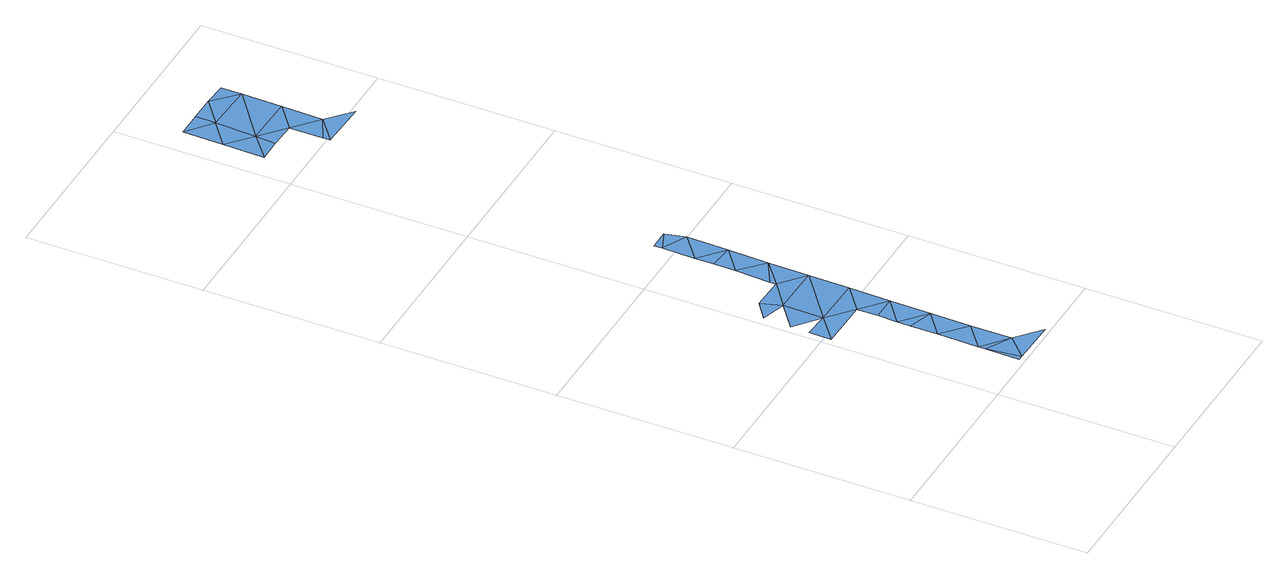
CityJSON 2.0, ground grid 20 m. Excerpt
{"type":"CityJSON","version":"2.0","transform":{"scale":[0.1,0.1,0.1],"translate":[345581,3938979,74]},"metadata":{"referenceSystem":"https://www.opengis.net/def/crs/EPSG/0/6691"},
"CityObjects":{
"waterbody1":{"type":"WaterBody","attributes":{"name":"6","class":"1140","function":"1","WaterBodyRiverFloodingRiskAttribute.description":"3","WaterBodyRiverFloodingRiskAttribute.rankOrg":"1","WaterBodyRiverFloodingRiskAttribute.adminType":"2","WaterBodyRiverFloodingRiskAttribute.scale":"L1"},"geometry":[{"type":"MultiSurface","lod":"1","boundaries":[[[0,1,2]],[[2,3,0]],[[4,5,6]],[[7,0,3]],[[8,6,5]],[[9,3,2]],[[3,10,7]],[[6,11,12]],[[13,7,10]],[[14,11,15]],[[16,17,18]],[[17,13,10]],[[16,13,17]],[[8,19,6]],[[20,11,6]],[[21,18,17]],[[22,18,21]],[[8,22,21]],[[15,11,23]],[[21,19,8]],[[20,6,19]],[[23,11,20]],[[24,25,23]],[[24,23,20]],[[26,25,24]],[[27,28,26]],[[28,27,29]],[[27,26,24]],[[30,31,29]],[[27,30,29]],[[32,33,31]],[[31,30,32]],[[34,35,36]],[[37,34,36]],[[34,38,35]],[[39,34,37]],[[40,35,38]],[[41,40,38]],[[42,43,44]],[[43,42,39]],[[45,34,39]],[[34,46,38]],[[47,42,44]],[[45,46,34]],[[41,38,48]],[[39,42,45]],[[48,38,46]],[[49,48,46]]]}]}
},
"vertices":[
[64,45,3],[63,7,3],[69,7,3],[92,30,3],[10,218,3],[9,193,3],[38,216,3],[64,53,3],[66,192,3],[120,6,3],[92,76,3],[39,262,3],[10,239,3],[65,100,3],[11,270,3],[31,285,3],[65,131,3],[93,122,3],[65,146,3],[95,215,3],[96,261,3],[94,168,3],[66,168,3],[68,284,3],[96,307,3],[68,291,3],[69,331,4],[97,353,4],[69,355,4],[69,377,4],[98,400,4],[70,414,4],[92,423,4],[70,423,4],[49,863,10],[21,886,11],[21,840,10],[47,840,10],[50,909,11],[77,839,10],[22,932,11],[51,932,11],[105,815,10],[77,801,10],[77,793,10],[106,862,10],[107,908,10],[133,792,9],[79,932,11],[107,931,10]
]}
